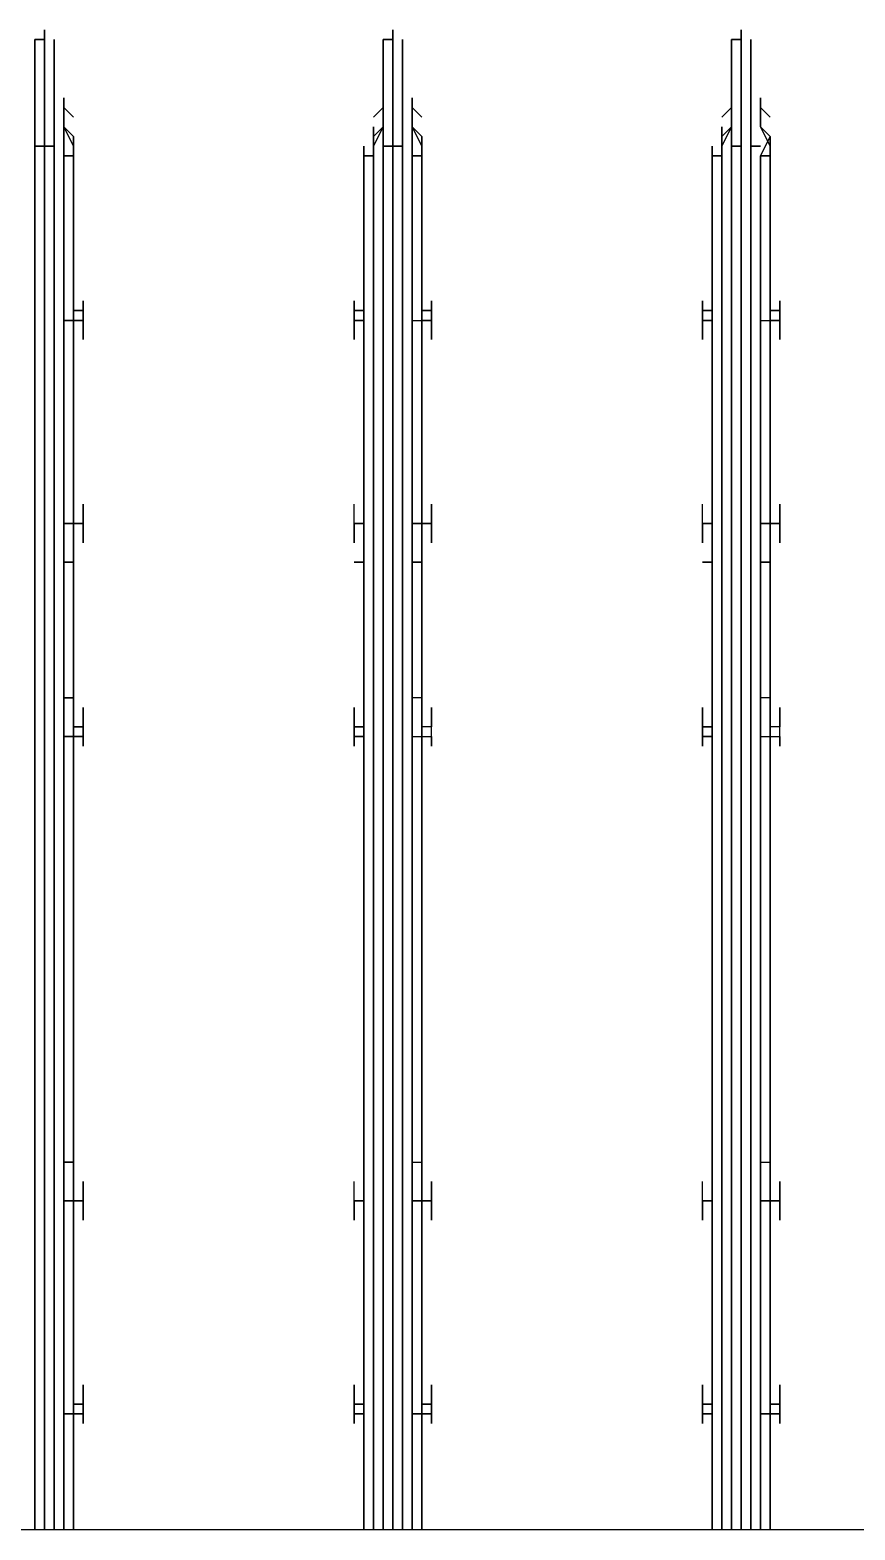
# Model space of a CAD drawing. Header units: metres. Extents: x 530339 to 530792, y 2674594 to 2674869.
# Drawn here: x 530602.921 to 530603.0389, y 2674722.1492 to 2674722.3636 of the extents above; entities that cross this region are included whole.
import ezdxf

# ---------------------------------------------------------------- set-up
doc = ezdxf.new("R2010")
doc.units = ezdxf.units.M
doc.layers.add('IDT', color=7, linetype='Continuous')

# ---------------------------------------------------------------- blocks, each defined once
blk = doc.blocks.new('IDT')
at = {"layer": 'IDT', "color": 0, "lineweight": 25}
for p, q in [((17.3158, 14.51376), (17.78054, 14.51376)), ((17.55647, 14.31735), (17.55647, 14.51376)), ((17.55647, 14.51376), (17.55647, 14.31735)), ((17.55785, 14.31735), (17.55785, 14.51376)), ((17.55785, 14.51376), (17.55785, 14.31735)), ((17.55924, 14.31597), (17.55924, 14.51376)), ((17.55924, 14.51376), (17.55924, 14.31597)), ((17.56062, 14.51376), (17.56062, 14.31597)), ((17.56062, 14.31597), (17.56062, 14.51376)), ((17.56062, 14.51376), (17.56062, 14.31597)), ((17.56062, 14.31597), (17.56062, 14.51376)), ((17.562, 14.31597), (17.562, 14.51376)), ((17.562, 14.51376), (17.562, 14.31597)), ((17.56339, 14.51376), (17.56339, 14.31735)), ((17.56339, 14.31735), (17.56339, 14.51376)), ((17.56477, 14.31735), (17.56477, 14.51376)), ((17.56477, 14.51376), (17.56477, 14.31735)), ((17.60626, 14.31735), (17.60626, 14.51376)), ((17.60626, 14.51376), (17.60626, 14.31735)), ((17.60765, 14.31735), (17.60765, 14.51376)), ((17.60765, 14.51376), (17.60765, 14.31735)), ((17.60903, 14.31597), (17.60903, 14.51376)), ((17.60903, 14.51376), (17.60903, 14.31597)), ((17.61041, 14.51376), (17.61041, 14.31597)), ((17.61041, 14.31597), (17.61041, 14.51376)), ((17.61041, 14.51376), (17.61041, 14.31597)), ((17.61041, 14.31597), (17.61041, 14.51376)), ((17.6118, 14.31597), (17.6118, 14.51376)), ((17.6118, 14.51376), (17.6118, 14.31597)), ((17.61318, 14.51376), (17.61318, 14.31735)), ((17.61318, 14.31735), (17.61318, 14.51376)), ((17.61456, 14.31735), (17.61456, 14.51376)), ((17.61456, 14.51376), (17.61456, 14.31735)), ((17.65606, 14.31735), (17.65606, 14.51376)), ((17.65606, 14.51376), (17.65606, 14.31735)), ((17.65606, 14.31735), (17.65606, 14.51376)), ((17.65606, 14.51376), (17.65606, 14.31735)), ((17.65744, 14.31735), (17.65744, 14.51376)), ((17.65744, 14.51376), (17.65744, 14.31735)), ((17.65744, 14.31735), (17.65744, 14.51376)), ((17.65744, 14.31735), (17.65744, 14.51376)), ((17.65882, 14.31597), (17.65882, 14.51376)), ((17.65882, 14.51376), (17.65882, 14.31597)), ((17.65882, 14.51376), (17.65882, 14.31597)), ((17.65882, 14.31597), (17.65882, 14.51376)), ((17.66021, 14.31597), (17.66021, 14.51376)), ((17.66021, 14.51376), (17.66021, 14.31597)), ((17.66021, 14.31597), (17.66021, 14.51376)), ((17.66021, 14.51376), (17.66021, 14.31597)), ((17.66021, 14.31597), (17.66021, 14.51376)), ((17.66021, 14.51376), (17.66021, 14.31597)), ((17.66021, 14.31597), (17.66021, 14.51376)), ((17.66021, 14.51376), (17.66021, 14.31597)), ((17.66159, 14.31597), (17.66159, 14.51376)), ((17.66159, 14.51376), (17.66159, 14.31597)), ((17.66159, 14.31597), (17.66159, 14.51376)), ((17.66159, 14.51376), (17.66159, 14.31597)), ((17.55647, 14.49716), (17.55647, 14.50131)), ((17.55647, 14.50131), (17.55647, 14.49716)), ((17.56477, 14.49578), (17.56477, 14.50131)), ((17.56477, 14.50131), (17.56477, 14.49716)), ((17.60626, 14.49716), (17.60626, 14.50131)), ((17.60626, 14.50131), (17.60626, 14.49716)), ((17.61456, 14.49578), (17.61456, 14.50131)), ((17.61456, 14.50131), (17.61456, 14.49716)), ((17.65606, 14.50131), (17.65606, 14.49716)), ((17.65606, 14.49716), (17.65606, 14.50131)), ((17.65606, 14.50131), (17.65606, 14.49716)), ((17.65606, 14.49716), (17.65606, 14.50131)), ((17.55647, 14.49855), (17.55647, 14.49993)), ((17.55647, 14.49993), (17.55647, 14.49855)), ((17.56477, 14.49993), (17.56477, 14.49855)), ((17.56477, 14.49855), (17.56477, 14.49993)), ((17.60626, 14.49855), (17.60626, 14.49993)), ((17.60626, 14.49993), (17.60626, 14.49855)), ((17.61456, 14.49993), (17.61456, 14.49855)), ((17.61456, 14.49855), (17.61456, 14.49993)), ((17.65606, 14.49855), (17.65606, 14.49993)), ((17.65606, 14.49993), (17.65606, 14.49855)), ((17.65606, 14.49855), (17.65606, 14.49993)), ((17.65606, 14.49993), (17.65606, 14.49855)), ((17.55509, 14.49716), (17.55509, 14.49855)), ((17.55509, 14.49855), (17.55509, 14.49716)), ((17.55509, 14.49578), (17.55509, 14.49716)), ((17.55509, 14.49716), (17.55647, 14.49716)), ((17.55647, 14.49716), (17.55509, 14.49716)), ((17.55509, 14.49716), (17.55509, 14.49578)), ((17.55785, 14.49716), (17.55647, 14.49716)), ((17.55647, 14.49716), (17.55785, 14.49716)), ((17.55647, 14.49716), (17.55647, 14.49163)), ((17.55647, 14.49163), (17.55647, 14.49716)), ((17.56477, 14.49716), (17.56477, 14.49578)), ((17.56477, 14.49716), (17.56615, 14.49716)), ((17.56615, 14.49716), (17.56477, 14.49716)), ((17.56615, 14.49716), (17.56615, 14.49855)), ((17.56615, 14.49855), (17.56615, 14.49716)), ((17.56615, 14.49578), (17.56615, 14.49716)), ((17.56615, 14.49716), (17.56615, 14.49578)), ((17.60488, 14.49716), (17.60488, 14.49855)), ((17.60488, 14.49855), (17.60488, 14.49716)), ((17.60488, 14.49578), (17.60488, 14.49716)), ((17.60488, 14.49716), (17.60626, 14.49716)), ((17.60626, 14.49716), (17.60488, 14.49716)), ((17.60488, 14.49716), (17.60488, 14.49578)), ((17.60765, 14.49716), (17.60626, 14.49716)), ((17.60626, 14.49716), (17.60765, 14.49716)), ((17.60626, 14.49716), (17.60626, 14.49163)), ((17.60626, 14.49163), (17.60626, 14.49716)), ((17.61456, 14.49716), (17.61456, 14.49578)), ((17.61456, 14.49716), (17.61595, 14.49716)), ((17.61595, 14.49716), (17.61456, 14.49716)), ((17.61595, 14.49716), (17.61595, 14.49855)), ((17.61595, 14.49855), (17.61595, 14.49716)), ((17.61595, 14.49578), (17.61595, 14.49716)), ((17.61595, 14.49716), (17.61595, 14.49578)), ((17.65467, 14.49716), (17.65467, 14.49855)), ((17.65467, 14.49855), (17.65467, 14.49716)), ((17.65467, 14.49855), (17.65467, 14.49716)), ((17.65467, 14.49855), (17.65467, 14.49716)), ((17.65467, 14.49716), (17.65606, 14.49716)), ((17.65606, 14.49716), (17.65467, 14.49716)), ((17.65467, 14.49716), (17.65467, 14.49578)), ((17.65467, 14.49578), (17.65467, 14.49716)), ((17.65467, 14.49716), (17.65606, 14.49716)), ((17.65606, 14.49716), (17.65467, 14.49716)), ((17.65467, 14.49716), (17.65467, 14.49578)), ((17.65467, 14.49716), (17.65467, 14.49578)), ((17.65606, 14.49716), (17.65606, 14.49163)), ((17.65606, 14.49163), (17.65606, 14.49716)), ((17.65606, 14.49163), (17.65606, 14.49716)), ((17.65606, 14.49716), (17.65744, 14.49716)), ((17.65744, 14.49716), (17.65606, 14.49716)), ((17.65606, 14.49716), (17.65606, 14.49163)), ((17.65606, 14.49716), (17.65744, 14.49716)), ((17.65744, 14.49716), (17.65606, 14.49716)), ((17.55647, 14.49578), (17.55509, 14.49578)), ((17.55509, 14.49578), (17.55509, 14.49301)), ((17.55509, 14.49301), (17.55509, 14.49578)), ((17.55509, 14.49578), (17.55647, 14.49578)), ((17.56477, 14.49578), (17.56615, 14.49578)), ((17.56615, 14.49578), (17.56477, 14.49578)), ((17.56477, 14.49578), (17.56477, 14.49163)), ((17.56477, 14.49163), (17.56477, 14.49578)), ((17.56615, 14.49301), (17.56615, 14.49578)), ((17.56615, 14.49578), (17.56615, 14.49301)), ((17.60626, 14.49578), (17.60488, 14.49578)), ((17.60488, 14.49578), (17.60488, 14.49301)), ((17.60488, 14.49301), (17.60488, 14.49578)), ((17.60488, 14.49578), (17.60626, 14.49578)), ((17.61456, 14.49578), (17.61595, 14.49578)), ((17.61595, 14.49578), (17.61456, 14.49578)), ((17.61456, 14.49578), (17.61456, 14.49163)), ((17.61456, 14.49163), (17.61456, 14.49578)), ((17.61595, 14.49301), (17.61595, 14.49578)), ((17.61595, 14.49578), (17.61595, 14.49301)), ((17.65467, 14.49578), (17.65606, 14.49578)), ((17.65467, 14.49578), (17.65606, 14.49578)), ((17.65606, 14.49578), (17.65467, 14.49578)), ((17.65467, 14.49578), (17.65467, 14.49301)), ((17.65467, 14.49301), (17.65467, 14.49578)), ((17.65467, 14.49578), (17.65467, 14.49301)), ((17.65467, 14.49301), (17.65467, 14.49578)), ((17.65467, 14.49578), (17.65606, 14.49578)), ((17.55647, 14.49163), (17.55647, 14.49301)), ((17.55647, 14.49301), (17.55647, 14.49163)), ((17.56477, 14.49301), (17.56477, 14.49163)), ((17.56477, 14.49163), (17.56477, 14.49301)), ((17.60626, 14.49163), (17.60626, 14.49301)), ((17.60626, 14.49301), (17.60626, 14.49163)), ((17.61456, 14.49301), (17.61456, 14.49163)), ((17.61456, 14.49163), (17.61456, 14.49301)), ((17.65606, 14.49163), (17.65606, 14.49301)), ((17.65606, 14.49301), (17.65606, 14.49163)), ((17.65606, 14.49163), (17.65606, 14.49301)), ((17.65606, 14.49301), (17.65606, 14.49163)), ((17.55509, 14.46673), (17.55509, 14.4695)), ((17.55509, 14.4695), (17.55509, 14.46673)), ((17.55647, 14.4695), (17.55647, 14.47088)), ((17.55647, 14.47088), (17.55647, 14.46673)), ((17.55647, 14.46673), (17.55647, 14.47088)), ((17.55647, 14.47088), (17.55647, 14.4695)), ((17.56477, 14.47088), (17.56477, 14.4695)), ((17.56477, 14.4695), (17.56477, 14.47088)), ((17.56477, 14.46673), (17.56477, 14.47088)), ((17.56477, 14.47088), (17.56477, 14.46673)), ((17.56615, 14.46673), (17.56615, 14.4695)), ((17.56615, 14.4695), (17.56615, 14.46673)), ((17.60488, 14.46673), (17.60488, 14.4695)), ((17.60488, 14.4695), (17.60488, 14.46673)), ((17.60626, 14.4695), (17.60626, 14.47088)), ((17.60626, 14.47088), (17.60626, 14.46673)), ((17.60626, 14.46673), (17.60626, 14.47088)), ((17.60626, 14.47088), (17.60626, 14.4695)), ((17.61456, 14.47088), (17.61456, 14.4695)), ((17.61456, 14.4695), (17.61456, 14.47088)), ((17.61456, 14.46673), (17.61456, 14.47088)), ((17.61456, 14.47088), (17.61456, 14.46673)), ((17.61595, 14.46673), (17.61595, 14.4695)), ((17.61595, 14.4695), (17.61595, 14.46673)), ((17.65467, 14.46673), (17.65467, 14.4695)), ((17.65467, 14.4695), (17.65467, 14.46673)), ((17.65467, 14.46673), (17.65467, 14.4695)), ((17.65467, 14.4695), (17.65467, 14.46673)), ((17.65606, 14.4695), (17.65606, 14.47088)), ((17.65606, 14.47088), (17.65606, 14.46673)), ((17.65606, 14.46673), (17.65606, 14.47088)), ((17.65606, 14.47088), (17.65606, 14.4695)), ((17.65606, 14.4695), (17.65606, 14.47088)), ((17.65606, 14.47088), (17.65606, 14.46673)), ((17.65606, 14.46673), (17.65606, 14.47088)), ((17.65606, 14.47088), (17.65606, 14.4695)), ((17.55509, 14.46397), (17.55509, 14.46673)), ((17.55509, 14.46673), (17.55647, 14.46673)), ((17.55647, 14.46673), (17.55509, 14.46673)), ((17.55509, 14.46673), (17.55509, 14.46397)), ((17.55647, 14.46673), (17.55509, 14.46673)), ((17.55509, 14.46673), (17.55647, 14.46673)), ((17.55647, 14.46673), (17.55785, 14.46673)), ((17.55785, 14.46673), (17.55647, 14.46673)), ((17.55647, 14.4612), (17.55647, 14.46673)), ((17.55647, 14.46673), (17.55785, 14.46673)), ((17.55785, 14.46673), (17.55647, 14.46673)), ((17.55647, 14.46673), (17.55647, 14.4612)), ((17.56477, 14.46673), (17.56615, 14.46673)), ((17.56615, 14.46673), (17.56477, 14.46673)), ((17.56477, 14.46673), (17.56477, 14.4612)), ((17.56477, 14.4612), (17.56477, 14.46673)), ((17.56615, 14.46673), (17.56477, 14.46673)), ((17.56477, 14.46673), (17.56615, 14.46673)), ((17.56615, 14.46673), (17.56477, 14.46673)), ((17.56615, 14.46673), (17.56615, 14.46397)), ((17.56615, 14.46673), (17.56615, 14.46397)), ((17.60488, 14.46397), (17.60488, 14.46673)), ((17.60488, 14.46673), (17.60626, 14.46673)), ((17.60626, 14.46673), (17.60488, 14.46673)), ((17.60488, 14.46673), (17.60488, 14.46397)), ((17.60626, 14.46673), (17.60488, 14.46673)), ((17.60488, 14.46673), (17.60626, 14.46673)), ((17.60626, 14.46673), (17.60765, 14.46673)), ((17.60765, 14.46673), (17.60626, 14.46673)), ((17.60626, 14.4612), (17.60626, 14.46673)), ((17.60626, 14.46673), (17.60765, 14.46673)), ((17.60765, 14.46673), (17.60626, 14.46673)), ((17.60626, 14.46673), (17.60626, 14.4612)), ((17.61456, 14.46673), (17.61595, 14.46673)), ((17.61595, 14.46673), (17.61456, 14.46673)), ((17.61456, 14.46673), (17.61456, 14.4612)), ((17.61456, 14.4612), (17.61456, 14.46673)), ((17.61595, 14.46673), (17.61456, 14.46673)), ((17.61456, 14.46673), (17.61595, 14.46673)), ((17.61595, 14.46673), (17.61456, 14.46673)), ((17.61595, 14.46673), (17.61595, 14.46397)), ((17.61595, 14.46673), (17.61595, 14.46397)), ((17.65467, 14.46397), (17.65467, 14.46673)), ((17.65467, 14.46673), (17.65606, 14.46673)), ((17.65606, 14.46673), (17.65467, 14.46673)), ((17.65467, 14.46673), (17.65467, 14.46397)), ((17.65606, 14.46673), (17.65467, 14.46673)), ((17.65467, 14.46673), (17.65606, 14.46673)), ((17.65467, 14.46397), (17.65467, 14.46673)), ((17.65467, 14.46673), (17.65606, 14.46673)), ((17.65606, 14.46673), (17.65467, 14.46673)), ((17.65467, 14.46673), (17.65467, 14.46397)), ((17.65606, 14.46673), (17.65467, 14.46673)), ((17.65467, 14.46673), (17.65606, 14.46673)), ((17.65606, 14.46673), (17.65744, 14.46673)), ((17.65744, 14.46673), (17.65606, 14.46673)), ((17.65606, 14.4612), (17.65606, 14.46673)), ((17.65606, 14.46673), (17.65744, 14.46673)), ((17.65744, 14.46673), (17.65606, 14.46673)), ((17.65606, 14.46673), (17.65606, 14.4612)), ((17.65606, 14.4612), (17.65606, 14.46673)), ((17.65606, 14.46673), (17.65744, 14.46673)), ((17.65744, 14.46673), (17.65606, 14.46673)), ((17.65606, 14.46673), (17.65606, 14.4612)), ((17.65606, 14.46673), (17.65744, 14.46673)), ((17.65744, 14.46673), (17.65606, 14.46673)), ((17.55647, 14.46258), (17.55647, 14.46397)), ((17.55647, 14.46397), (17.55647, 14.46258)), ((17.56477, 14.46397), (17.56477, 14.46258)), ((17.56477, 14.46258), (17.56477, 14.46397)), ((17.60626, 14.46258), (17.60626, 14.46397)), ((17.60626, 14.46397), (17.60626, 14.46258)), ((17.61456, 14.46397), (17.61456, 14.46258)), ((17.61456, 14.46258), (17.61456, 14.46397)), ((17.65606, 14.46258), (17.65606, 14.46397)), ((17.65606, 14.46397), (17.65606, 14.46258)), ((17.65606, 14.46258), (17.65606, 14.46397)), ((17.65606, 14.46397), (17.65606, 14.46258)), ((17.55785, 14.4612), (17.55647, 14.4612)), ((17.60765, 14.4612), (17.60626, 14.4612)), ((17.65606, 14.4612), (17.65744, 14.4612)), ((17.65744, 14.4612), (17.65606, 14.4612)), ((17.55647, 14.40034), (17.55647, 14.40449)), ((17.55647, 14.40449), (17.55647, 14.40034)), ((17.55647, 14.40172), (17.55647, 14.40311)), ((17.55647, 14.40311), (17.55647, 14.40172)), ((17.56477, 14.40034), (17.56477, 14.40449)), ((17.56477, 14.40449), (17.56477, 14.40034)), ((17.56477, 14.40311), (17.56477, 14.40172)), ((17.56477, 14.40172), (17.56477, 14.40311)), ((17.60626, 14.40034), (17.60626, 14.40449)), ((17.60626, 14.40449), (17.60626, 14.40034)), ((17.60626, 14.40172), (17.60626, 14.40311)), ((17.60626, 14.40311), (17.60626, 14.40172)), ((17.61456, 14.40034), (17.61456, 14.40449)), ((17.61456, 14.40449), (17.61456, 14.40034)), ((17.61456, 14.40311), (17.61456, 14.40172)), ((17.61456, 14.40172), (17.61456, 14.40311)), ((17.65606, 14.40449), (17.65606, 14.40034)), ((17.65606, 14.40034), (17.65606, 14.40449)), ((17.65606, 14.40034), (17.65606, 14.40449)), ((17.65606, 14.40449), (17.65606, 14.40034)), ((17.65606, 14.40172), (17.65606, 14.40311)), ((17.65606, 14.40311), (17.65606, 14.40172)), ((17.65606, 14.40172), (17.65606, 14.40311)), ((17.65606, 14.40311), (17.65606, 14.40172)), ((17.55509, 14.40034), (17.55509, 14.40172)), ((17.55509, 14.40172), (17.55509, 14.40034)), ((17.56615, 14.40034), (17.56615, 14.40172)), ((17.56615, 14.40172), (17.56615, 14.40034)), ((17.60488, 14.40034), (17.60488, 14.40172)), ((17.60488, 14.40172), (17.60488, 14.40034)), ((17.61595, 14.40034), (17.61595, 14.40172)), ((17.61595, 14.40172), (17.61595, 14.40034)), ((17.65467, 14.40034), (17.65467, 14.40172)), ((17.65467, 14.40172), (17.65467, 14.40034)), ((17.65467, 14.40034), (17.65467, 14.40172)), ((17.65467, 14.40172), (17.65467, 14.40034)), ((17.55647, 14.40034), (17.55509, 14.40034)), ((17.55509, 14.40034), (17.55509, 14.39896)), ((17.55647, 14.40034), (17.55509, 14.40034)), ((17.55509, 14.40034), (17.55509, 14.39896)), ((17.55509, 14.39896), (17.55647, 14.39896)), ((17.55509, 14.39896), (17.55647, 14.39896)), ((17.55509, 14.39619), (17.55509, 14.39896)), ((17.55509, 14.39896), (17.55509, 14.39619)), ((17.55785, 14.40034), (17.55647, 14.40034)), ((17.55647, 14.39896), (17.55647, 14.40034)), ((17.55647, 14.40034), (17.55647, 14.39896)), ((17.55647, 14.39896), (17.55647, 14.39481)), ((17.55647, 14.39896), (17.55647, 14.39481)), ((17.56477, 14.40034), (17.56615, 14.40034)), ((17.56615, 14.40034), (17.56477, 14.40034)), ((17.56477, 14.40034), (17.56477, 14.39481)), ((17.56477, 14.39896), (17.56477, 14.40034)), ((17.56615, 14.39896), (17.56477, 14.39896)), ((17.56477, 14.39896), (17.56615, 14.39896)), ((17.56477, 14.39481), (17.56477, 14.39896)), ((17.56615, 14.40034), (17.56615, 14.39896)), ((17.56615, 14.39896), (17.56615, 14.40034)), ((17.56615, 14.39619), (17.56615, 14.39896)), ((17.56615, 14.39896), (17.56615, 14.39619)), ((17.60626, 14.40034), (17.60488, 14.40034)), ((17.60488, 14.40034), (17.60488, 14.39896)), ((17.60626, 14.40034), (17.60488, 14.40034)), ((17.60488, 14.40034), (17.60488, 14.39896)), ((17.60488, 14.39896), (17.60626, 14.39896)), ((17.60488, 14.39896), (17.60626, 14.39896)), ((17.60488, 14.39619), (17.60488, 14.39896)), ((17.60488, 14.39896), (17.60488, 14.39619)), ((17.60765, 14.40034), (17.60626, 14.40034)), ((17.60626, 14.39896), (17.60626, 14.40034)), ((17.60626, 14.40034), (17.60626, 14.39896)), ((17.60626, 14.39896), (17.60626, 14.39481)), ((17.60626, 14.39896), (17.60626, 14.39481)), ((17.61456, 14.40034), (17.61595, 14.40034)), ((17.61595, 14.40034), (17.61456, 14.40034)), ((17.61456, 14.40034), (17.61456, 14.39481)), ((17.61456, 14.39896), (17.61456, 14.40034)), ((17.61595, 14.39896), (17.61456, 14.39896)), ((17.61456, 14.39896), (17.61595, 14.39896)), ((17.61456, 14.39481), (17.61456, 14.39896)), ((17.61595, 14.40034), (17.61595, 14.39896)), ((17.61595, 14.39896), (17.61595, 14.40034)), ((17.61595, 14.39619), (17.61595, 14.39896)), ((17.61595, 14.39896), (17.61595, 14.39619)), ((17.65467, 14.39896), (17.65467, 14.40034)), ((17.65467, 14.40034), (17.65606, 14.40034)), ((17.65606, 14.40034), (17.65467, 14.40034)), ((17.65467, 14.40034), (17.65467, 14.39896)), ((17.65467, 14.39896), (17.65467, 14.40034)), ((17.65467, 14.40034), (17.65606, 14.40034)), ((17.65606, 14.40034), (17.65467, 14.40034)), ((17.65467, 14.40034), (17.65467, 14.39896)), ((17.65606, 14.39896), (17.65467, 14.39896)), ((17.65467, 14.39896), (17.65606, 14.39896)), ((17.65606, 14.39896), (17.65467, 14.39896)), ((17.65467, 14.39896), (17.65606, 14.39896)), ((17.65467, 14.39619), (17.65467, 14.39896)), ((17.65467, 14.39896), (17.65467, 14.39619)), ((17.65467, 14.39619), (17.65467, 14.39896)), ((17.65467, 14.39896), (17.65467, 14.39619)), ((17.65606, 14.40034), (17.65744, 14.40034)), ((17.65744, 14.40034), (17.65606, 14.40034)), ((17.65606, 14.39896), (17.65606, 14.40034)), ((17.65606, 14.40034), (17.65606, 14.39896)), ((17.65606, 14.39896), (17.65606, 14.40034)), ((17.65606, 14.40034), (17.65606, 14.39896)), ((17.65606, 14.39481), (17.65606, 14.39896)), ((17.65606, 14.39896), (17.65606, 14.39481)), ((17.65606, 14.39481), (17.65606, 14.39896)), ((17.65606, 14.39896), (17.65606, 14.39481)), ((17.55647, 14.39481), (17.55647, 14.39619)), ((17.55647, 14.39619), (17.55647, 14.39481)), ((17.56477, 14.39619), (17.56477, 14.39481)), ((17.56477, 14.39481), (17.56477, 14.39619)), ((17.60626, 14.39481), (17.60626, 14.39619)), ((17.60626, 14.39619), (17.60626, 14.39481)), ((17.61456, 14.39619), (17.61456, 14.39481)), ((17.61456, 14.39481), (17.61456, 14.39619)), ((17.65606, 14.39481), (17.65606, 14.39619)), ((17.65606, 14.39619), (17.65606, 14.39481)), ((17.65606, 14.39481), (17.65606, 14.39619)), ((17.65606, 14.39619), (17.65606, 14.39481)), ((17.55647, 14.39481), (17.55785, 14.39481)), ((17.60626, 14.39481), (17.60765, 14.39481)), ((17.65606, 14.39481), (17.65744, 14.39481)), ((17.65744, 14.39481), (17.65606, 14.39481)), ((17.55785, 14.37544), (17.55647, 14.37544)), ((17.55647, 14.37544), (17.55785, 14.37544)), ((17.56615, 14.37544), (17.56477, 14.37544)), ((17.56477, 14.37544), (17.56615, 14.37544)), ((17.60765, 14.37544), (17.60626, 14.37544)), ((17.60626, 14.37544), (17.60765, 14.37544)), ((17.61595, 14.37544), (17.61456, 14.37544)), ((17.61456, 14.37544), (17.61595, 14.37544)), ((17.65744, 14.37544), (17.65606, 14.37544)), ((17.65606, 14.37544), (17.65744, 14.37544)), ((17.65744, 14.37544), (17.65606, 14.37544)), ((17.65606, 14.37544), (17.65744, 14.37544)), ((17.55509, 14.36991), (17.55509, 14.37268)), ((17.55509, 14.37268), (17.55509, 14.36991)), ((17.55647, 14.36991), (17.55647, 14.37406)), ((17.55647, 14.37406), (17.55647, 14.37268)), ((17.55647, 14.37268), (17.55647, 14.37406)), ((17.55647, 14.37406), (17.55647, 14.36991)), ((17.56477, 14.37406), (17.56477, 14.37268)), ((17.56477, 14.37268), (17.56477, 14.37406)), ((17.56477, 14.36991), (17.56477, 14.37406)), ((17.56477, 14.37406), (17.56477, 14.36991)), ((17.56615, 14.36991), (17.56615, 14.37268)), ((17.56615, 14.37268), (17.56615, 14.36991)), ((17.60488, 14.36991), (17.60488, 14.37268)), ((17.60488, 14.37268), (17.60488, 14.36991)), ((17.60626, 14.36991), (17.60626, 14.37406)), ((17.60626, 14.37406), (17.60626, 14.37268)), ((17.60626, 14.37268), (17.60626, 14.37406)), ((17.60626, 14.37406), (17.60626, 14.36991)), ((17.61456, 14.37406), (17.61456, 14.37268)), ((17.61456, 14.37268), (17.61456, 14.37406)), ((17.61456, 14.36991), (17.61456, 14.37406)), ((17.61456, 14.37406), (17.61456, 14.36991)), ((17.61595, 14.36991), (17.61595, 14.37268)), ((17.61595, 14.37268), (17.61595, 14.36991)), ((17.65467, 14.36991), (17.65467, 14.37268)), ((17.65467, 14.37268), (17.65467, 14.36991)), ((17.65467, 14.37268), (17.65467, 14.36991)), ((17.65467, 14.37268), (17.65467, 14.36991)), ((17.65606, 14.36991), (17.65606, 14.37406)), ((17.65606, 14.37406), (17.65606, 14.37268)), ((17.65606, 14.37268), (17.65606, 14.37406)), ((17.65606, 14.37406), (17.65606, 14.36991)), ((17.65606, 14.37268), (17.65606, 14.37406)), ((17.65606, 14.37406), (17.65606, 14.37268)), ((17.65606, 14.36991), (17.65606, 14.37406)), ((17.65606, 14.37406), (17.65606, 14.36991)), ((17.55509, 14.36991), (17.55647, 14.36991)), ((17.55647, 14.36991), (17.55509, 14.36991)), ((17.55509, 14.36715), (17.55509, 14.36991)), ((17.55509, 14.36991), (17.55647, 14.36991)), ((17.55647, 14.36991), (17.55509, 14.36991)), ((17.55509, 14.36991), (17.55509, 14.36715)), ((17.55509, 14.36991), (17.55647, 14.36991)), ((17.55647, 14.36991), (17.55509, 14.36991)), ((17.55785, 14.36991), (17.55647, 14.36991)), ((17.55647, 14.36991), (17.55785, 14.36991)), ((17.55647, 14.36991), (17.55647, 14.36438)), ((17.55647, 14.36438), (17.55647, 14.36991)), ((17.56477, 14.36991), (17.56615, 14.36991)), ((17.56615, 14.36991), (17.56477, 14.36991)), ((17.56477, 14.36991), (17.56477, 14.36438)), ((17.56477, 14.36438), (17.56477, 14.36991)), ((17.56615, 14.36991), (17.56477, 14.36991)), ((17.56477, 14.36991), (17.56615, 14.36991)), ((17.56477, 14.36991), (17.56615, 14.36991)), ((17.56615, 14.36991), (17.56477, 14.36991)), ((17.56615, 14.36991), (17.56615, 14.36715)), ((17.56615, 14.36991), (17.56615, 14.36715)), ((17.60488, 14.36991), (17.60626, 14.36991)), ((17.60626, 14.36991), (17.60488, 14.36991)), ((17.60488, 14.36715), (17.60488, 14.36991)), ((17.60488, 14.36991), (17.60626, 14.36991)), ((17.60626, 14.36991), (17.60488, 14.36991)), ((17.60488, 14.36991), (17.60488, 14.36715)), ((17.60488, 14.36991), (17.60626, 14.36991)), ((17.60626, 14.36991), (17.60488, 14.36991)), ((17.60765, 14.36991), (17.60626, 14.36991)), ((17.60626, 14.36991), (17.60765, 14.36991)), ((17.60626, 14.36991), (17.60626, 14.36438)), ((17.60626, 14.36438), (17.60626, 14.36991)), ((17.61456, 14.36991), (17.61595, 14.36991)), ((17.61595, 14.36991), (17.61456, 14.36991)), ((17.61456, 14.36991), (17.61456, 14.36438)), ((17.61456, 14.36438), (17.61456, 14.36991)), ((17.61595, 14.36991), (17.61456, 14.36991)), ((17.61456, 14.36991), (17.61595, 14.36991)), ((17.61456, 14.36991), (17.61595, 14.36991)), ((17.61595, 14.36991), (17.61456, 14.36991)), ((17.61595, 14.36991), (17.61595, 14.36715)), ((17.61595, 14.36991), (17.61595, 14.36715)), ((17.65467, 14.36991), (17.65606, 14.36991)), ((17.65606, 14.36991), (17.65467, 14.36991)), ((17.65606, 14.36991), (17.65467, 14.36991)), ((17.65467, 14.36991), (17.65467, 14.36715)), ((17.65467, 14.36715), (17.65467, 14.36991)), ((17.65467, 14.36991), (17.65606, 14.36991)), ((17.65606, 14.36991), (17.65467, 14.36991)), ((17.65467, 14.36991), (17.65606, 14.36991)), ((17.65467, 14.36991), (17.65606, 14.36991)), ((17.65606, 14.36991), (17.65467, 14.36991)), ((17.65467, 14.36991), (17.65467, 14.36715)), ((17.65467, 14.36715), (17.65467, 14.36991)), ((17.65467, 14.36991), (17.65606, 14.36991)), ((17.65467, 14.36991), (17.65606, 14.36991)), ((17.65467, 14.36991), (17.65606, 14.36991)), ((17.65606, 14.36991), (17.65467, 14.36991)), ((17.65606, 14.36991), (17.65606, 14.36438)), ((17.65606, 14.36438), (17.65606, 14.36991)), ((17.65744, 14.36991), (17.65606, 14.36991)), ((17.65606, 14.36991), (17.65744, 14.36991)), ((17.65606, 14.36438), (17.65606, 14.36991)), ((17.65606, 14.36991), (17.65606, 14.36438)), ((17.65744, 14.36991), (17.65606, 14.36991)), ((17.65606, 14.36991), (17.65744, 14.36991)), ((17.55647, 14.36576), (17.55647, 14.36715)), ((17.55647, 14.36715), (17.55647, 14.36576)), ((17.56477, 14.36715), (17.56477, 14.36576)), ((17.56477, 14.36576), (17.56477, 14.36715)), ((17.60626, 14.36576), (17.60626, 14.36715)), ((17.60626, 14.36715), (17.60626, 14.36576)), ((17.61456, 14.36715), (17.61456, 14.36576)), ((17.61456, 14.36576), (17.61456, 14.36715)), ((17.65606, 14.36576), (17.65606, 14.36715)), ((17.65606, 14.36715), (17.65606, 14.36576)), ((17.65606, 14.36576), (17.65606, 14.36715)), ((17.65606, 14.36715), (17.65606, 14.36576)), ((17.55647, 14.34363), (17.55647, 14.34502)), ((17.55647, 14.34502), (17.55647, 14.34363)), ((17.55647, 14.34087), (17.55647, 14.34502)), ((17.55647, 14.34502), (17.55647, 14.34087)), ((17.56477, 14.33948), (17.56477, 14.34502)), ((17.56477, 14.34502), (17.56477, 14.34363)), ((17.56477, 14.34363), (17.56477, 14.34502)), ((17.56477, 14.34502), (17.56477, 14.34087)), ((17.60626, 14.34363), (17.60626, 14.34502)), ((17.60626, 14.34502), (17.60626, 14.34363)), ((17.60626, 14.34087), (17.60626, 14.34502)), ((17.60626, 14.34502), (17.60626, 14.34087)), ((17.61456, 14.33948), (17.61456, 14.34502)), ((17.61456, 14.34502), (17.61456, 14.34363)), ((17.61456, 14.34363), (17.61456, 14.34502)), ((17.61456, 14.34502), (17.61456, 14.34087)), ((17.65606, 14.34363), (17.65606, 14.34502)), ((17.65606, 14.34502), (17.65606, 14.34087)), ((17.65606, 14.34087), (17.65606, 14.34502)), ((17.65606, 14.34502), (17.65606, 14.34363)), ((17.65606, 14.34087), (17.65606, 14.34502)), ((17.65606, 14.34502), (17.65606, 14.34363)), ((17.65606, 14.34363), (17.65606, 14.34502)), ((17.65606, 14.34502), (17.65606, 14.34087)), ((17.55509, 14.34087), (17.55509, 14.34363)), ((17.55509, 14.34363), (17.55509, 14.34087)), ((17.56615, 14.34087), (17.56615, 14.34363)), ((17.56615, 14.34363), (17.56615, 14.34087)), ((17.60488, 14.34087), (17.60488, 14.34363)), ((17.60488, 14.34363), (17.60488, 14.34087)), ((17.61595, 14.34087), (17.61595, 14.34363)), ((17.61595, 14.34363), (17.61595, 14.34087)), ((17.65467, 14.34087), (17.65467, 14.34363)), ((17.65467, 14.34363), (17.65467, 14.34087)), ((17.65467, 14.34087), (17.65467, 14.34363)), ((17.65467, 14.34363), (17.65467, 14.34087)), ((17.55647, 14.34087), (17.55509, 14.34087)), ((17.55509, 14.34087), (17.55509, 14.33948)), ((17.55509, 14.33948), (17.55509, 14.34087)), ((17.55509, 14.34087), (17.55647, 14.34087)), ((17.55785, 14.34087), (17.55647, 14.34087)), ((17.55647, 14.34087), (17.55647, 14.33948)), ((17.55647, 14.33533), (17.55647, 14.34087)), ((17.56477, 14.34087), (17.56477, 14.33533)), ((17.56477, 14.34087), (17.56615, 14.34087)), ((17.56615, 14.34087), (17.56477, 14.34087)), ((17.56615, 14.33948), (17.56615, 14.34087)), ((17.56615, 14.34087), (17.56615, 14.33948)), ((17.60626, 14.34087), (17.60488, 14.34087)), ((17.60488, 14.34087), (17.60488, 14.33948)), ((17.60488, 14.33948), (17.60488, 14.34087)), ((17.60488, 14.34087), (17.60626, 14.34087)), ((17.60765, 14.34087), (17.60626, 14.34087)), ((17.60626, 14.34087), (17.60626, 14.33948)), ((17.60626, 14.33533), (17.60626, 14.34087)), ((17.61456, 14.34087), (17.61456, 14.33533)), ((17.61456, 14.34087), (17.61595, 14.34087)), ((17.61595, 14.34087), (17.61456, 14.34087)), ((17.61595, 14.33948), (17.61595, 14.34087)), ((17.61595, 14.34087), (17.61595, 14.33948)), ((17.65606, 14.34087), (17.65467, 14.34087)), ((17.65467, 14.34087), (17.65606, 14.34087)), ((17.65467, 14.34087), (17.65467, 14.33948)), ((17.65467, 14.33948), (17.65467, 14.34087)), ((17.65467, 14.33948), (17.65467, 14.34087)), ((17.65467, 14.34087), (17.65606, 14.34087)), ((17.65606, 14.34087), (17.65467, 14.34087)), ((17.65467, 14.34087), (17.65467, 14.33948)), ((17.65744, 14.34087), (17.65606, 14.34087)), ((17.65606, 14.34087), (17.65606, 14.33948)), ((17.65606, 14.33533), (17.65606, 14.34087)), ((17.65606, 14.34087), (17.65744, 14.34087)), ((17.65606, 14.34087), (17.65606, 14.33533)), ((17.65606, 14.33948), (17.65606, 14.34087)), ((17.55509, 14.33948), (17.55509, 14.3381)), ((17.55509, 14.3381), (17.55509, 14.33948)), ((17.55509, 14.33948), (17.55647, 14.33948)), ((17.55647, 14.33948), (17.55509, 14.33948)), ((17.55647, 14.33948), (17.55647, 14.33533)), ((17.56477, 14.33533), (17.56477, 14.33948)), ((17.56477, 14.33948), (17.56615, 14.33948)), ((17.56615, 14.33948), (17.56477, 14.33948)), ((17.56615, 14.3381), (17.56615, 14.33948)), ((17.56615, 14.33948), (17.56615, 14.3381)), ((17.60488, 14.33948), (17.60488, 14.3381)), ((17.60488, 14.3381), (17.60488, 14.33948)), ((17.60488, 14.33948), (17.60626, 14.33948)), ((17.60626, 14.33948), (17.60488, 14.33948)), ((17.60626, 14.33948), (17.60626, 14.33533)), ((17.61456, 14.33533), (17.61456, 14.33948)), ((17.61456, 14.33948), (17.61595, 14.33948)), ((17.61595, 14.33948), (17.61456, 14.33948)), ((17.61595, 14.3381), (17.61595, 14.33948)), ((17.61595, 14.33948), (17.61595, 14.3381)), ((17.65467, 14.33948), (17.65606, 14.33948)), ((17.65606, 14.33948), (17.65467, 14.33948)), ((17.65606, 14.33948), (17.65467, 14.33948)), ((17.65467, 14.33948), (17.65467, 14.3381)), ((17.65467, 14.3381), (17.65467, 14.33948)), ((17.65467, 14.33948), (17.65467, 14.3381)), ((17.65467, 14.3381), (17.65467, 14.33948)), ((17.65467, 14.33948), (17.65606, 14.33948)), ((17.65606, 14.33948), (17.65606, 14.33533)), ((17.65606, 14.33533), (17.65606, 14.33948)), ((17.55647, 14.33672), (17.55647, 14.3381)), ((17.55647, 14.3381), (17.55647, 14.33672)), ((17.56477, 14.3381), (17.56477, 14.33672)), ((17.56477, 14.33672), (17.56477, 14.3381)), ((17.60626, 14.33672), (17.60626, 14.3381)), ((17.60626, 14.3381), (17.60626, 14.33672)), ((17.61456, 14.3381), (17.61456, 14.33672)), ((17.61456, 14.33672), (17.61456, 14.3381)), ((17.65606, 14.33672), (17.65606, 14.3381)), ((17.65606, 14.3381), (17.65606, 14.33672)), ((17.65606, 14.33672), (17.65606, 14.3381)), ((17.65606, 14.3381), (17.65606, 14.33672)), ((17.55647, 14.31459), (17.55785, 14.31735)), ((17.55785, 14.31735), (17.55647, 14.31735)), ((17.55647, 14.31735), (17.55647, 14.31597)), ((17.55647, 14.31597), (17.55647, 14.31735)), ((17.55647, 14.31735), (17.55785, 14.31735)), ((17.55785, 14.31735), (17.55647, 14.31459)), ((17.56477, 14.31735), (17.56339, 14.31735)), ((17.56339, 14.31735), (17.56339, 14.3132)), ((17.56339, 14.3132), (17.56339, 14.31735)), ((17.56339, 14.31735), (17.56477, 14.31735)), ((17.56477, 14.31597), (17.56477, 14.31735)), ((17.56477, 14.31735), (17.56477, 14.31597)), ((17.60765, 14.31735), (17.60626, 14.31735)), ((17.60626, 14.31735), (17.60626, 14.31597)), ((17.60626, 14.31597), (17.60626, 14.31735)), ((17.60626, 14.31735), (17.60765, 14.31735)), ((17.60765, 14.3132), (17.60765, 14.31735)), ((17.60765, 14.31735), (17.60765, 14.3132)), ((17.61456, 14.31735), (17.61318, 14.31735)), ((17.61318, 14.31735), (17.61318, 14.3132)), ((17.61318, 14.3132), (17.61318, 14.31735)), ((17.61318, 14.31735), (17.61456, 14.31735)), ((17.61456, 14.31597), (17.61456, 14.31735)), ((17.61456, 14.31735), (17.61456, 14.31597)), ((17.65606, 14.31597), (17.65606, 14.31735)), ((17.65606, 14.31735), (17.65744, 14.31735)), ((17.65744, 14.31735), (17.65606, 14.31735)), ((17.65606, 14.31735), (17.65606, 14.31597)), ((17.65744, 14.31735), (17.65606, 14.31735)), ((17.65606, 14.31735), (17.65606, 14.31597)), ((17.65606, 14.31735), (17.65606, 14.31597)), ((17.65606, 14.31735), (17.65744, 14.31735)), ((17.65744, 14.31735), (17.65744, 14.3132)), ((17.65744, 14.3132), (17.65744, 14.31735)), ((17.65744, 14.3132), (17.65744, 14.31735)), ((17.65744, 14.3132), (17.65744, 14.31735)), ((17.55647, 14.31597), (17.55785, 14.3132)), ((17.55785, 14.3132), (17.55647, 14.31597)), ((17.55647, 14.31597), (17.55647, 14.31459)), ((17.55647, 14.31459), (17.55647, 14.31597)), ((17.55924, 14.31597), (17.55785, 14.31597)), ((17.55785, 14.31597), (17.55924, 14.31597)), ((17.55924, 14.31597), (17.55924, 14.30075)), ((17.55924, 14.30075), (17.55924, 14.31597)), ((17.562, 14.31597), (17.56062, 14.31597)), ((17.56062, 14.31597), (17.562, 14.31597)), ((17.562, 14.31597), (17.56062, 14.31597)), ((17.56062, 14.31597), (17.562, 14.31597)), ((17.56062, 14.29937), (17.56062, 14.31597)), ((17.56062, 14.31597), (17.56062, 14.29937)), ((17.56062, 14.31597), (17.56062, 14.29937)), ((17.56062, 14.29937), (17.56062, 14.31597)), ((17.562, 14.30075), (17.562, 14.31597)), ((17.562, 14.31597), (17.562, 14.30075)), ((17.562, 14.3132), (17.56339, 14.31597)), ((17.56339, 14.31597), (17.562, 14.3132)), ((17.56339, 14.31597), (17.56339, 14.31459)), ((17.56339, 14.31459), (17.56339, 14.31597)), ((17.60626, 14.31597), (17.60765, 14.3132)), ((17.60765, 14.3132), (17.60626, 14.31597)), ((17.60626, 14.31597), (17.60626, 14.31459)), ((17.60626, 14.31459), (17.60626, 14.31597)), ((17.60903, 14.31597), (17.60903, 14.30075)), ((17.60903, 14.30075), (17.60903, 14.31597)), ((17.60903, 14.31597), (17.61041, 14.31597)), ((17.61041, 14.31597), (17.60903, 14.31597)), ((17.6118, 14.31597), (17.61041, 14.31597)), ((17.61041, 14.31597), (17.6118, 14.31597)), ((17.6118, 14.31597), (17.61041, 14.31597)), ((17.61041, 14.31597), (17.6118, 14.31597)), ((17.61041, 14.29937), (17.61041, 14.31597)), ((17.61041, 14.31597), (17.61041, 14.29937)), ((17.61041, 14.31597), (17.61041, 14.29937)), ((17.61041, 14.29937), (17.61041, 14.31597)), ((17.6118, 14.30075), (17.6118, 14.31597)), ((17.6118, 14.31597), (17.6118, 14.30075)), ((17.6118, 14.3132), (17.61318, 14.31597)), ((17.61318, 14.31597), (17.6118, 14.3132)), ((17.61318, 14.31597), (17.61318, 14.31459)), ((17.61318, 14.31459), (17.61318, 14.31597)), ((17.65606, 14.31459), (17.65606, 14.31597)), ((17.65744, 14.3132), (17.65606, 14.31597)), ((17.65606, 14.31597), (17.65606, 14.31459)), ((17.65606, 14.31597), (17.65744, 14.3132)), ((17.65606, 14.31597), (17.65744, 14.3132)), ((17.65744, 14.3132), (17.65606, 14.31597)), ((17.65606, 14.31597), (17.65606, 14.31459)), ((17.65606, 14.31597), (17.65606, 14.31459)), ((17.66021, 14.31597), (17.65882, 14.31597)), ((17.65882, 14.31597), (17.65882, 14.30075)), ((17.65882, 14.30075), (17.65882, 14.31597)), ((17.65882, 14.31597), (17.66021, 14.31597)), ((17.66021, 14.31597), (17.65882, 14.31597)), ((17.65882, 14.31597), (17.65882, 14.30075)), ((17.65882, 14.30075), (17.65882, 14.31597)), ((17.65882, 14.31597), (17.66021, 14.31597)), ((17.66159, 14.31597), (17.66021, 14.31597)), ((17.66021, 14.31597), (17.66159, 14.31597)), ((17.66159, 14.31597), (17.66021, 14.31597)), ((17.66021, 14.31597), (17.66159, 14.31597)), ((17.66021, 14.31597), (17.66159, 14.31597)), ((17.66159, 14.31597), (17.66021, 14.31597)), ((17.66021, 14.31597), (17.66159, 14.31597)), ((17.66159, 14.31597), (17.66021, 14.31597)), ((17.66021, 14.31597), (17.66021, 14.29937)), ((17.66021, 14.29937), (17.66021, 14.31597)), ((17.66021, 14.31597), (17.66021, 14.29937)), ((17.66021, 14.29937), (17.66021, 14.31597)), ((17.66021, 14.29937), (17.66021, 14.31597)), ((17.66021, 14.31597), (17.66021, 14.29937)), ((17.66021, 14.31597), (17.66021, 14.29937)), ((17.66021, 14.29937), (17.66021, 14.31597)), ((17.66159, 14.31597), (17.66159, 14.30075)), ((17.66159, 14.30075), (17.66159, 14.31597)), ((17.66159, 14.31597), (17.66159, 14.30075)), ((17.66159, 14.30075), (17.66159, 14.31597)), ((17.55647, 14.31459), (17.55785, 14.3132)), ((17.55785, 14.3132), (17.55647, 14.31459)), ((17.55647, 14.31459), (17.55785, 14.3132)), ((17.55785, 14.3132), (17.55647, 14.31459)), ((17.55785, 14.3132), (17.55785, 14.30905)), ((17.55785, 14.30905), (17.55785, 14.3132)), ((17.56339, 14.31459), (17.562, 14.3132)), ((17.562, 14.3132), (17.56339, 14.31459)), ((17.562, 14.30905), (17.562, 14.3132)), ((17.562, 14.3132), (17.562, 14.30905)), ((17.60626, 14.31459), (17.60765, 14.3132)), ((17.60765, 14.3132), (17.60626, 14.31459)), ((17.60765, 14.3132), (17.60765, 14.30905)), ((17.60765, 14.30905), (17.60765, 14.3132)), ((17.61318, 14.31459), (17.6118, 14.3132)), ((17.6118, 14.3132), (17.61318, 14.31459)), ((17.6118, 14.30905), (17.6118, 14.3132)), ((17.6118, 14.3132), (17.6118, 14.30905)), ((17.65744, 14.3132), (17.65606, 14.31459)), ((17.65606, 14.31459), (17.65744, 14.3132)), ((17.65606, 14.31459), (17.65744, 14.3132)), ((17.65606, 14.31459), (17.65744, 14.3132)), ((17.65744, 14.30905), (17.65744, 14.3132)), ((17.65744, 14.3132), (17.65744, 14.30905)), ((17.65744, 14.3132), (17.65744, 14.30905)), ((17.65744, 14.30905), (17.65744, 14.3132)), ((17.55785, 14.31044), (17.55647, 14.31182)), ((17.55647, 14.31182), (17.55785, 14.31044)), ((17.55785, 14.30905), (17.55785, 14.31044)), ((17.55785, 14.31044), (17.55785, 14.30905)), ((17.562, 14.31044), (17.56339, 14.31182)), ((17.56339, 14.31182), (17.562, 14.31044)), ((17.562, 14.30905), (17.562, 14.31044)), ((17.562, 14.31044), (17.562, 14.30905)), ((17.60765, 14.31044), (17.60626, 14.31182)), ((17.60626, 14.31182), (17.60765, 14.31044)), ((17.60765, 14.30905), (17.60765, 14.31044)), ((17.60765, 14.31044), (17.60765, 14.30905)), ((17.6118, 14.31044), (17.61318, 14.31182)), ((17.61318, 14.31182), (17.6118, 14.31044)), ((17.6118, 14.30905), (17.6118, 14.31044)), ((17.6118, 14.31044), (17.6118, 14.30905)), ((17.65606, 14.31182), (17.65744, 14.31044)), ((17.65744, 14.31044), (17.65606, 14.31182)), ((17.65744, 14.31044), (17.65606, 14.31182)), ((17.65606, 14.31182), (17.65744, 14.31044)), ((17.65744, 14.31044), (17.65744, 14.30905)), ((17.65744, 14.30905), (17.65744, 14.31044)), ((17.65744, 14.30905), (17.65744, 14.31044)), ((17.65744, 14.31044), (17.65744, 14.30905)), ((17.562, 14.30075), (17.56062, 14.30075)), ((17.56062, 14.30075), (17.562, 14.30075)), ((17.562, 14.30075), (17.56062, 14.30075)), ((17.56062, 14.30075), (17.562, 14.30075)), ((17.6118, 14.30075), (17.61041, 14.30075)), ((17.61041, 14.30075), (17.6118, 14.30075)), ((17.6118, 14.30075), (17.61041, 14.30075)), ((17.61041, 14.30075), (17.6118, 14.30075)), ((17.66159, 14.30075), (17.66021, 14.30075)), ((17.66021, 14.30075), (17.66159, 14.30075)), ((17.66159, 14.30075), (17.66021, 14.30075)), ((17.66021, 14.30075), (17.66159, 14.30075)), ((17.66159, 14.30075), (17.66021, 14.30075)), ((17.66021, 14.30075), (17.66159, 14.30075)), ((17.66159, 14.30075), (17.66021, 14.30075)), ((17.66021, 14.30075), (17.66159, 14.30075))]:
    blk.add_line(p, q, dxfattribs=at)

msp = doc.modelspace()

# ---------------------------------------------------------------- block references
at = {"layer": 'IDT', "color": 8, "rotation": 180}
msp.add_blockref('IDT', (530620.58328, 2674736.66297), dxfattribs=at)

doc.saveas('drawing.dxf')
